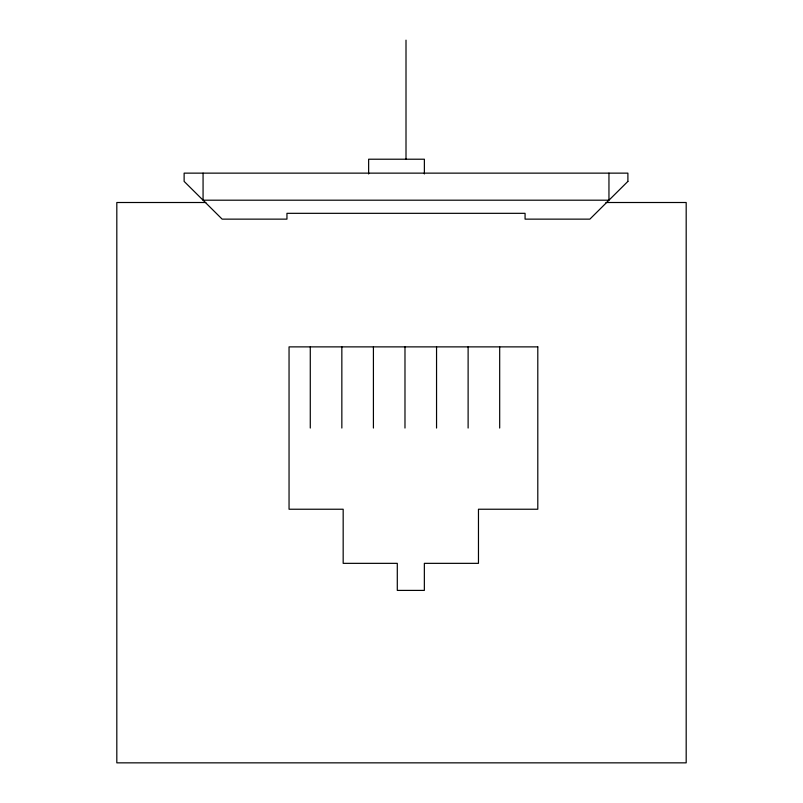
<?xml version="1.0" encoding="UTF-8"?>
<svg xmlns="http://www.w3.org/2000/svg" width="803" height="803" viewBox="0 0 803 803"><rect width="100%" height="100%" fill="white"/><g stroke="black" fill="none" stroke-linecap="round" stroke-linejoin="round"><path stroke-width="1.2" d="M205.859 202.507L116.816 202.507L116.816 762.85L686.184 762.85L686.184 202.507L605.924 202.507M608.955 173.137L608.955 200.198L203.069 200.198L203.069 173.137M499.687 346.876L499.687 428.049M468.119 346.876L468.119 428.049M436.551 346.876L436.551 428.049M424.375 173.97L424.375 159.215L368.637 159.215L368.637 173.97M406.007 40.15L406.007 159.215M404.983 346.876L404.983 428.049M373.415 346.876L373.415 428.049M341.847 346.876L341.847 428.049M310.279 346.876L310.279 428.049M627.896 181.398L589.874 219.139L525.072 219.139L525.072 213.327L286.952 213.327L286.952 219.139L222.15 219.139L184.128 181.398L184.128 173.137L627.896 173.137L627.896 181.398M537.799 346.876L289.05 346.876L289.05 509.232L343.172 509.232L343.172 563.345L397.294 563.345L397.294 590.406L424.355 590.406L424.355 563.345L478.468 563.345L478.468 509.232L537.799 509.232L537.799 346.876"/></g></svg>
